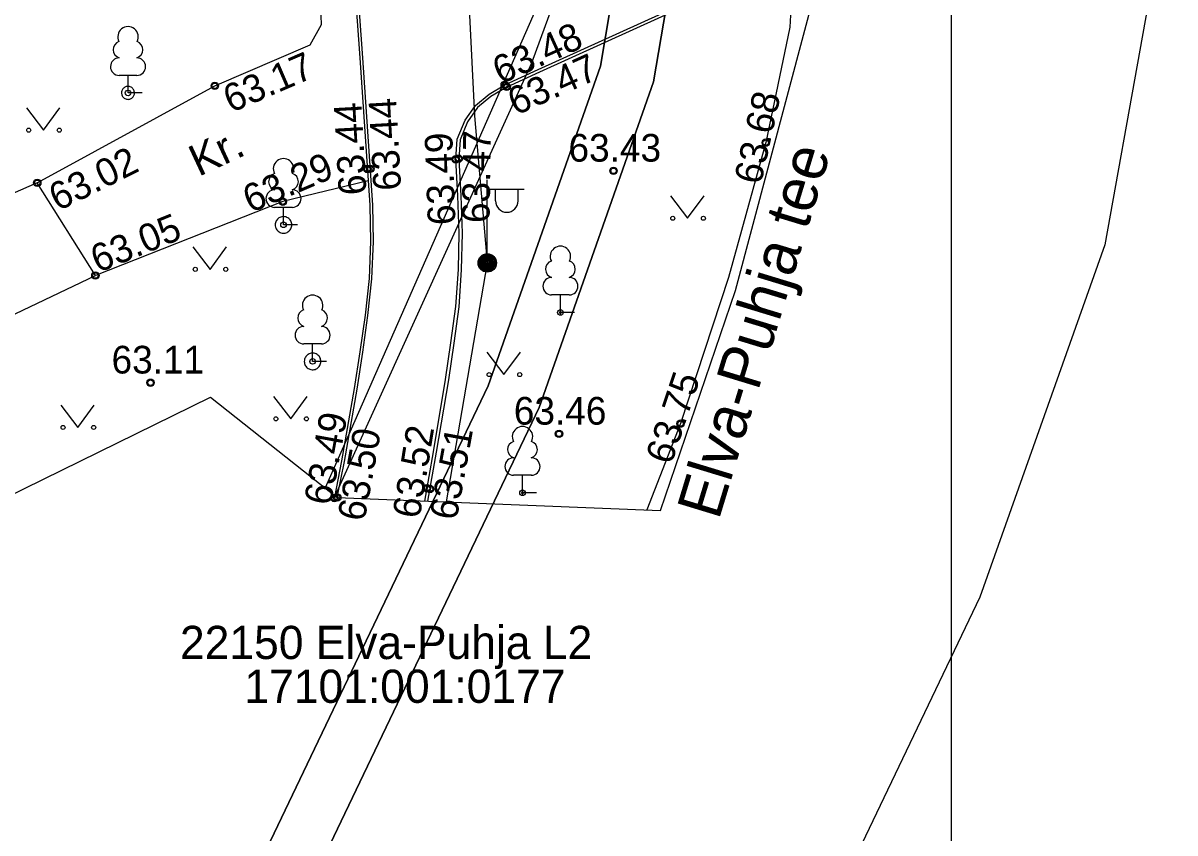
# Model space of a CAD drawing. Extents: x 635316 to 635588, y 6468321 to 6468780.
# Drawn here: x 635469.87 to 635501.09, y 6468675 to 6468696.94 of the extents above; entities that cross this region are included whole.
import ezdxf

# ---------------------------------------------------------------- set-up
doc = ezdxf.new("R2010")
doc.units = 0
for name, color, linetype in [('HALJASTUS', 7, 'Continuous'), ('KORGUS-EH2000', 7, 'Continuous'), ('KTRASS', 7, 'Continuous'), ('MOOTMPUNKT', 7, 'Continuous'), ('MOOTPIIR', 7, 'Continuous'), ('MPKAABEL', 7, 'Continuous'), ('PIIR', 7, 'Continuous'), ('POST', 7, 'Continuous'), ('PUU', 7, 'Continuous'), ('TEE', 7, 'Continuous'), ('VORMISTUS', 7, 'Continuous'), ('VTRASS', 7, 'Continuous')]:
    doc.layers.add(name, color=color, linetype=linetype)

msp = doc.modelspace()

# ---------------------------------------------------------------- linework, layer by layer
at = {"layer": 'HALJASTUS'}
for p, q in [((635469.963, 6468694.642), (635470.427, 6468694.036)), ((635470.427, 6468694.036), (635470.872, 6468694.642)), ((635487.418, 6468692.257), (635487.881, 6468691.65)), ((635487.881, 6468691.65), (635488.327, 6468692.257)), ((635474.475, 6468690.873), (635474.939, 6468690.266)), ((635474.939, 6468690.266), (635475.384, 6468690.873)), ((635482.441, 6468688.022), (635482.904, 6468687.415)), ((635482.904, 6468687.415), (635483.35, 6468688.022)), ((635470.894, 6468686.591), (635471.357, 6468685.984)), ((635471.357, 6468685.984), (635471.803, 6468686.591)), ((635476.661, 6468686.824), (635477.125, 6468686.217)), ((635477.125, 6468686.217), (635477.57, 6468686.824))]:
    msp.add_line(p, q, dxfattribs=at)
for centre in [(635470.026, 6468694.036), (635470.854, 6468694.036), (635487.48, 6468691.65), (635488.309, 6468691.65), (635474.538, 6468690.266), (635475.366, 6468690.266), (635482.503, 6468687.415), (635483.332, 6468687.415), (635476.724, 6468686.217), (635477.552, 6468686.217), (635470.956, 6468685.984), (635471.785, 6468685.984)]:
    msp.add_circle(centre, 0.055, dxfattribs=at)
at = {"layer": 'KORGUS-EH2000'}
for centre in [(635475.067, 6468695.238), (635482.925, 6468695.265), (635482.979, 6468695.212), (635490, 6468693.699), (635481.598, 6468693.247), (635481.678, 6468693.264), (635479.204, 6468692.985), (635479.283, 6468692.989), (635485.875, 6468692.934), (635470.257, 6468692.611), (635476.911, 6468692.1), (635471.832, 6468690.1), (635473.327, 6468687.195), (635487.691, 6468686.087), (635484.397, 6468685.81), (635480.817, 6468684.336), (635480.898, 6468684.318), (635478.308, 6468684.072), (635478.388, 6468684.084)]:
    msp.add_circle(centre, 0.1, dxfattribs=at)
at = {"layer": 'KTRASS'}
msp.add_lwpolyline([(635487.052, 6468710.552), (635487.86, 6468708.31), (635485.3, 6468700.81), (635478.76, 6468685.935), (635478.056, 6468684.346)], dxfattribs=at)
at = {"layer": 'MOOTMPUNKT'}
for centre in [(635475.067, 6468695.238), (635482.925, 6468695.265), (635482.979, 6468695.212), (635472.716, 6468695.046), (635490, 6468693.699), (635481.598, 6468693.247), (635481.678, 6468693.264), (635479.204, 6468692.985), (635479.283, 6468692.989), (635485.875, 6468692.934), (635470.257, 6468692.611), (635476.911, 6468692.1), (635476.93, 6468691.471), (635482.452, 6468690.44), (635471.832, 6468690.1), (635484.435, 6468689.098), (635477.719, 6468687.772), (635473.327, 6468687.195), (635487.691, 6468686.087), (635484.397, 6468685.81), (635480.817, 6468684.336), (635480.898, 6468684.318), (635478.308, 6468684.072), (635478.388, 6468684.084), (635483.407, 6468684.213)]:
    msp.add_circle(centre, 0.075, dxfattribs=at)
at = {"layer": 'MOOTPIIR'}
msp.add_lwpolyline([(635419.08, 6468656.761), (635436.458, 6468666.421), (635452.262, 6468675.675), (635474.949, 6468686.805), (635478.388, 6468684.084), (635487.151, 6468683.737), (635489.18, 6468689.69), (635491.499, 6468698.414), (635490.607, 6468709.239), (635484.607, 6468706.716), (635480.984, 6468702.415), (635474.057, 6468701.808), (635446.433, 6468686.272), (635438.544, 6468684.365), (635426.319, 6468682.734), (635425.375, 6468681.693), (635424.177, 6468679.448), (635408.49, 6468671.244), (635413.037, 6468662.874), (635418.126, 6468656.108), (635419.08, 6468656.761)], dxfattribs=at)
at = {"layer": 'MPKAABEL'}
msp.add_lwpolyline([(635481.533, 6468703.067), (635481.878, 6468698.977), (635482.103, 6468694.422), (635482.452, 6468690.44), (635481.341, 6468683.967)], dxfattribs=at)
at = {"layer": 'PIIR'}
msp.add_lwpolyline([(635316.16, 6468676.61), (635332.08, 6468687.29), (635341.9, 6468693.76), (635365.63, 6468708.18), (635363.26, 6468711.92), (635412.94, 6468742.07), (635432.62, 6468709.63), (635474.41, 6468733.84), (635483.28, 6468716.95), (635485.77, 6468709.02), (635486.61, 6468702.26), (635485.52, 6468695.77), (635482.48, 6468687.11), (635475.97, 6468673.52), (635470.21, 6468659.63), (635467.93, 6468652.45), (635443.02, 6468636.29), (635371.53, 6468589.97), (635348.32, 6468627.48)], close=True, dxfattribs=at)
for points in [[(635496.77, 6468722.27), (635500.19, 6468710.59), (635501.09, 6468701.49), (635499.19, 6468690.93), (635495.8, 6468681.39), (635489.21, 6468667.61), (635483.49, 6468653.82), (635481.64, 6468647.75), (635479.42, 6468641.61)], [(635464.76, 6468633.19), (635467.04, 6468645.57), (635469.33, 6468651.92), (635471.6, 6468659.07), (635477.38, 6468673), (635483.86, 6468686.52), (635486.96, 6468695.35), (635488.11, 6468702.14), (635487.26, 6468709.21), (635484.66, 6468717.53)], [(635484.66, 6468717.53), (635487.26, 6468709.21), (635488.11, 6468702.14), (635486.96, 6468695.35), (635483.86, 6468686.52), (635477.38, 6468673), (635471.6, 6468659.07), (635469.33, 6468651.92), (635467.04, 6468645.57), (635464.76, 6468633.19)], [(635463.27, 6468633.37), (635465.6, 6468645.99), (635467.93, 6468652.45), (635470.21, 6468659.63), (635475.97, 6468673.52), (635482.48, 6468687.11), (635485.52, 6468695.77), (635486.61, 6468702.26), (635485.77, 6468709.02), (635483.28, 6468716.95)]]:
    msp.add_lwpolyline(points, dxfattribs=at)
at = {"layer": 'POST'}
for p, q in [((635482.452, 6468690.69), (635482.452, 6468692.69)), ((635482.452, 6468692.44), (635483.452, 6468692.44)), ((635482.679, 6468692.119), (635482.679, 6468692.44)), ((635483.291, 6468692.119), (635483.291, 6468692.44)), ((635482.452, 6468690.44), (635482.452, 6468690.44))]:
    msp.add_line(p, q, dxfattribs=at)
for radius in [0.25, 0.225, 0.2, 0.175, 0.15, 0.125, 0.1, 0.075, 0.05, 0.025]:
    msp.add_circle((635482.452, 6468690.44), radius, dxfattribs=at)
msp.add_arc((635482.985, 6468692.119), 0.306, 180, 0, dxfattribs=at)
at = {"layer": 'PUU'}
for p, q in [((635472.956, 6468695.521), (635472.476, 6468695.521)), ((635472.716, 6468695.046), (635472.716, 6468695.521)), ((635473.096, 6468695.046), (635472.716, 6468695.046)), ((635477.17, 6468691.946), (635476.69, 6468691.946)), ((635476.93, 6468691.471), (635476.93, 6468691.946)), ((635477.31, 6468691.471), (635476.93, 6468691.471)), ((635484.675, 6468689.573), (635484.195, 6468689.573)), ((635484.435, 6468689.098), (635484.435, 6468689.573)), ((635484.815, 6468689.098), (635484.435, 6468689.098)), ((635477.959, 6468688.247), (635477.479, 6468688.247)), ((635477.719, 6468687.772), (635477.719, 6468688.247)), ((635478.099, 6468687.772), (635477.719, 6468687.772)), ((635483.647, 6468684.688), (635483.167, 6468684.688)), ((635483.407, 6468684.213), (635483.407, 6468684.688)), ((635483.787, 6468684.213), (635483.407, 6468684.213))]:
    msp.add_line(p, q, dxfattribs=at)
for points in [[(635472.821, 6468694.906), (635472.838, 6468694.92), (635472.852, 6468694.936), (635472.865, 6468694.954), (635472.875, 6468694.974), (635472.883, 6468694.994), (635472.888, 6468695.016), (635472.891, 6468695.037), (635472.89, 6468695.059), (635472.887, 6468695.081), (635472.882, 6468695.102), (635472.873, 6468695.123), (635472.862, 6468695.142), (635472.849, 6468695.159), (635472.834, 6468695.175), (635472.817, 6468695.189), (635472.798, 6468695.201), (635472.778, 6468695.21), (635472.757, 6468695.216), (635472.736, 6468695.22), (635472.714, 6468695.221), (635472.692, 6468695.219), (635472.67, 6468695.215), (635472.649, 6468695.208), (635472.63, 6468695.198), (635472.611, 6468695.186), (635472.594, 6468695.172), (635472.58, 6468695.156), (635472.567, 6468695.138), (635472.557, 6468695.118), (635472.549, 6468695.098), (635472.544, 6468695.076), (635472.541, 6468695.055), (635472.542, 6468695.033), (635472.545, 6468695.011), (635472.55, 6468694.99), (635472.559, 6468694.969), (635472.57, 6468694.95), (635472.583, 6468694.933), (635472.598, 6468694.917), (635472.615, 6468694.903), (635472.634, 6468694.891), (635472.654, 6468694.882), (635472.675, 6468694.876), (635472.696, 6468694.872), (635472.718, 6468694.871), (635472.74, 6468694.873), (635472.762, 6468694.877), (635472.783, 6468694.884), (635472.802, 6468694.894)], [(635477.113, 6468691.34), (635477.128, 6468691.364), (635477.14, 6468691.39), (635477.148, 6468691.417), (635477.153, 6468691.445), (635477.155, 6468691.473), (635477.153, 6468691.501), (635477.147, 6468691.529), (635477.139, 6468691.555), (635477.126, 6468691.581), (635477.111, 6468691.605), (635477.093, 6468691.626), (635477.072, 6468691.645), (635477.049, 6468691.662), (635477.024, 6468691.675), (635476.998, 6468691.686), (635476.97, 6468691.692), (635476.942, 6468691.696), (635476.914, 6468691.695), (635476.886, 6468691.692), (635476.859, 6468691.684), (635476.833, 6468691.674), (635476.808, 6468691.66), (635476.785, 6468691.643), (635476.765, 6468691.624), (635476.747, 6468691.602), (635476.732, 6468691.578), (635476.72, 6468691.552), (635476.712, 6468691.525), (635476.707, 6468691.497), (635476.705, 6468691.469), (635476.707, 6468691.441), (635476.713, 6468691.413), (635476.721, 6468691.387), (635476.734, 6468691.361), (635476.749, 6468691.337), (635476.767, 6468691.316), (635476.788, 6468691.297), (635476.811, 6468691.28), (635476.836, 6468691.267), (635476.862, 6468691.256), (635476.89, 6468691.25), (635476.918, 6468691.246), (635476.946, 6468691.247), (635476.974, 6468691.25), (635477.001, 6468691.258), (635477.027, 6468691.268), (635477.052, 6468691.282), (635477.075, 6468691.299), (635477.095, 6468691.318)], [(635484.45, 6468689.078), (635484.453, 6468689.08), (635484.455, 6468689.083), (635484.457, 6468689.085), (635484.458, 6468689.088), (635484.459, 6468689.091), (635484.46, 6468689.094), (635484.46, 6468689.097), (635484.46, 6468689.1), (635484.459, 6468689.104), (635484.458, 6468689.107), (635484.457, 6468689.109), (635484.456, 6468689.112), (635484.454, 6468689.115), (635484.451, 6468689.117), (635484.449, 6468689.119), (635484.446, 6468689.12), (635484.443, 6468689.122), (635484.44, 6468689.122), (635484.437, 6468689.123), (635484.434, 6468689.123), (635484.431, 6468689.123), (635484.428, 6468689.122), (635484.425, 6468689.121), (635484.422, 6468689.119), (635484.42, 6468689.118), (635484.417, 6468689.116), (635484.415, 6468689.113), (635484.413, 6468689.111), (635484.412, 6468689.108), (635484.411, 6468689.105), (635484.41, 6468689.102), (635484.41, 6468689.099), (635484.41, 6468689.096), (635484.411, 6468689.092), (635484.412, 6468689.089), (635484.413, 6468689.087), (635484.414, 6468689.084), (635484.416, 6468689.081), (635484.419, 6468689.079), (635484.421, 6468689.077), (635484.424, 6468689.076), (635484.427, 6468689.074), (635484.43, 6468689.074), (635484.433, 6468689.073), (635484.436, 6468689.073), (635484.439, 6468689.073), (635484.442, 6468689.074), (635484.445, 6468689.075), (635484.448, 6468689.077)], [(635477.9, 6468687.638), (635477.915, 6468687.662), (635477.928, 6468687.687), (635477.936, 6468687.714), (635477.942, 6468687.742), (635477.944, 6468687.77), (635477.942, 6468687.798), (635477.937, 6468687.826), (635477.929, 6468687.853), (635477.917, 6468687.879), (635477.902, 6468687.903), (635477.884, 6468687.925), (635477.864, 6468687.944), (635477.841, 6468687.961), (635477.816, 6468687.975), (635477.79, 6468687.985), (635477.763, 6468687.993), (635477.735, 6468687.996), (635477.707, 6468687.997), (635477.679, 6468687.993), (635477.651, 6468687.987), (635477.625, 6468687.976), (635477.6, 6468687.963), (635477.577, 6468687.947), (635477.556, 6468687.927), (635477.538, 6468687.906), (635477.523, 6468687.882), (635477.51, 6468687.857), (635477.502, 6468687.83), (635477.496, 6468687.802), (635477.494, 6468687.774), (635477.496, 6468687.746), (635477.501, 6468687.718), (635477.509, 6468687.691), (635477.521, 6468687.665), (635477.536, 6468687.641), (635477.554, 6468687.619), (635477.574, 6468687.6), (635477.597, 6468687.583), (635477.622, 6468687.569), (635477.648, 6468687.559), (635477.675, 6468687.551), (635477.703, 6468687.548), (635477.731, 6468687.547), (635477.759, 6468687.551), (635477.787, 6468687.557), (635477.813, 6468687.568), (635477.838, 6468687.581), (635477.861, 6468687.597), (635477.882, 6468687.617)], [(635483.384, 6468684.203), (635483.386, 6468684.2), (635483.387, 6468684.197), (635483.39, 6468684.195), (635483.392, 6468684.193), (635483.395, 6468684.191), (635483.397, 6468684.19), (635483.4, 6468684.189), (635483.403, 6468684.188), (635483.406, 6468684.188), (635483.41, 6468684.188), (635483.413, 6468684.189), (635483.416, 6468684.19), (635483.419, 6468684.191), (635483.421, 6468684.192), (635483.424, 6468684.194), (635483.426, 6468684.197), (635483.428, 6468684.199), (635483.429, 6468684.202), (635483.431, 6468684.205), (635483.431, 6468684.208), (635483.432, 6468684.211), (635483.432, 6468684.214), (635483.432, 6468684.217), (635483.431, 6468684.22), (635483.43, 6468684.223), (635483.428, 6468684.226), (635483.427, 6468684.229), (635483.424, 6468684.231), (635483.422, 6468684.233), (635483.419, 6468684.235), (635483.417, 6468684.236), (635483.414, 6468684.237), (635483.411, 6468684.238), (635483.408, 6468684.238), (635483.404, 6468684.238), (635483.401, 6468684.237), (635483.398, 6468684.236), (635483.395, 6468684.235), (635483.393, 6468684.234), (635483.39, 6468684.232), (635483.388, 6468684.229), (635483.386, 6468684.227), (635483.385, 6468684.224), (635483.383, 6468684.221), (635483.383, 6468684.218), (635483.382, 6468684.215), (635483.382, 6468684.212), (635483.382, 6468684.209), (635483.383, 6468684.206)]]:
    msp.add_lwpolyline(points, close=True, dxfattribs=at)
for centre, radius, start, end in [((635472.716, 6468696.566), 0.277, 332.5799, 207.4201), ((635472.546, 6468696.219), 0.233, 109.0217, 253.1415), ((635472.886, 6468696.219), 0.233, 286.8508, 70.9859), ((635472.479, 6468695.758), 0.238, 90.0016, 269.3953), ((635472.953, 6468695.758), 0.238, 270.6047, 89.9984), ((635476.93, 6468692.991), 0.277, 332.5799, 207.4201), ((635476.76, 6468692.644), 0.233, 109.0217, 253.1415), ((635477.1, 6468692.644), 0.233, 286.8508, 70.9859), ((635476.693, 6468692.183), 0.238, 90.0016, 269.3953), ((635477.167, 6468692.183), 0.238, 270.6047, 89.9984), ((635484.435, 6468690.618), 0.277, 332.5799, 207.4201), ((635484.265, 6468690.271), 0.233, 109.0217, 253.1415), ((635484.605, 6468690.271), 0.233, 286.8508, 70.9859), ((635484.198, 6468689.81), 0.238, 90.0016, 269.3953), ((635484.672, 6468689.81), 0.238, 270.6047, 89.9984), ((635477.719, 6468689.292), 0.277, 332.5799, 207.4201), ((635477.549, 6468688.945), 0.233, 109.0217, 253.1415), ((635477.889, 6468688.945), 0.233, 286.8508, 70.9859), ((635477.482, 6468688.484), 0.238, 90.0016, 269.3953), ((635477.956, 6468688.484), 0.238, 270.6047, 89.9984), ((635483.407, 6468685.733), 0.277, 332.5799, 207.4201), ((635483.237, 6468685.386), 0.233, 109.0217, 253.1415), ((635483.577, 6468685.386), 0.233, 286.8508, 70.9859), ((635483.17, 6468684.925), 0.238, 90.0016, 269.3953), ((635483.644, 6468684.925), 0.238, 270.6047, 89.9984)]:
    msp.add_arc(centre, radius, start, end, dxfattribs=at)
at = {"layer": 'TEE'}
for points in [[(635490.193, 6468708.974), (635490.555, 6468707.131), (635490.808, 6468705.522), (635491.017, 6468703.858), (635491.026, 6468702.644), (635490.839, 6468701.824), (635490.345, 6468701.307), (635490.35, 6468701.222), (635490.318, 6468701.207), (635490.577, 6468698.749), (635490.568, 6468698.745), (635490.58, 6468698.662), (635490.588, 6468698.607), (635490.705, 6468697.813), (635490.649, 6468696.831), (635490, 6468693.699), (635488.989, 6468690.045), (635487.691, 6468686.087), (635486.777, 6468683.752)], [(635478.585, 6468702.207), (635478.657, 6468700.99), (635478.854, 6468697.995), (635478.999, 6468695.994), (635479.27, 6468692.005), (635479.292, 6468691.018), (635479.248, 6468690.015), (635479.141, 6468689.022), (635479.001, 6468688.034), (635478.847, 6468687.038), (635478.502, 6468685.08), (635478.31, 6468684.099)], [(635478.388, 6468684.084), (635478.581, 6468685.065), (635478.926, 6468687.025), (635479.08, 6468688.022), (635479.22, 6468689.012), (635479.328, 6468690.009), (635479.372, 6468691.017), (635479.35, 6468692.009), (635479.079, 6468696), (635478.934, 6468698.001), (635478.737, 6468700.995), (635478.664, 6468702.212)], [(635479.225, 6468692.663), (635476.911, 6468692.1), (635471.832, 6468690.1), (635470.257, 6468692.611), (635475.067, 6468695.238), (635477.654, 6468696.347), (635477.963, 6468696.897), (635477.932, 6468697.614), (635474.272, 6468699.115), (635474.057, 6468701.808), (635478.354, 6468701.704), (635478.615, 6468701.694)], [(635480.756, 6468683.99), (635480.991, 6468685.325), (635481.321, 6468687.282), (635481.466, 6468688.276), (635481.598, 6468689.262), (635481.669, 6468690.26), (635481.689, 6468691.25), (635481.657, 6468692.254), (635481.598, 6468693.247), (635481.635, 6468693.791), (635481.85, 6468694.305), (635482.133, 6468694.703), (635482.505, 6468695.015), (635482.925, 6468695.265), (635483.836, 6468695.681), (635490.568, 6468698.745)], [(635490.58, 6468698.662), (635483.869, 6468695.608), (635482.962, 6468695.194), (635482.551, 6468694.95), (635482.192, 6468694.648), (635481.92, 6468694.266), (635481.714, 6468693.772), (635481.678, 6468693.247), (635481.737, 6468692.258), (635481.769, 6468691.25), (635481.749, 6468690.256), (635481.678, 6468689.254), (635481.545, 6468688.265), (635481.4, 6468687.27), (635481.07, 6468685.311), (635480.837, 6468683.987)], [(635452.262, 6468675.675), (635450.325, 6468679.032), (635450.434, 6468679.607), (635450.595, 6468679.981), (635457.625, 6468683.324), (635471.832, 6468690.1), (635470.257, 6468692.611), (635456.069, 6468686.383), (635449.581, 6468683.131), (635448.837, 6468683.015), (635448.251, 6468683.39), (635446.433, 6468686.272)]]:
    msp.add_lwpolyline(points, dxfattribs=at)
at = {"layer": 'VORMISTUS'}
msp.add_lwpolyline([(635495.022, 6468612.94), (635402.522, 6468612.94), (635402.522, 6468755.44), (635495.022, 6468755.44), (635495.022, 6468612.94)], dxfattribs=at)
at = {"layer": 'VTRASS'}
msp.add_lwpolyline([(635478.327, 6468684.133), (635483.66, 6468695.86), (635485.03, 6468699.62), (635488.19, 6468708.31), (635487.361, 6468710.63)], dxfattribs=at)

# ---------------------------------------------------------------- texts
at = {"layer": 'KORGUS-EH2000'}
for s, rotation, p in [('63.48', 24.2707, (635482.815, 6468695.27)), ('63.17', 23.3295, (635475.506, 6468694.497)), ('63.47', 24.2052, (635483.225, 6468694.423)), ('63.68', 77.6027, (635489.868, 6468692.538)), ('63.44', 93.1931, (635479.18, 6468692.296)), ('63.44', 93.1931, (635480.121, 6468692.419)), ('63.49', 92.0852, (635481.593, 6468691.478)), ('63.47', 89.0326, (635482.51, 6468691.516)), ('63.02', 26.4176, (635470.816, 6468691.83)), ('63.29', 23.1054, (635476.035, 6468691.785)), ('63.05', 22.196, (635471.899, 6468690.163)), ('63.75', 71.5463, (635487.437, 6468684.946)), ('63.49', 79.7052, (635478.218, 6468683.848)), ('63.50', 79.5846, (635479.123, 6468683.414)), ('63.52', 80.8827, (635480.619, 6468683.492)), ('63.51', 79.6484, (635481.618, 6468683.445))]:
    msp.add_text(s, height=0.75, rotation=rotation, dxfattribs=at).set_placement(p)
for s, p in [('63.43', (635484.654, 6468693.184)), ('63.11', (635472.27, 6468687.445)), ('63.46', (635483.172, 6468686.06))]:
    msp.add_text(s, height=0.75, dxfattribs=at).set_placement(p)
at = {"layer": 'PIIR'}
for s, p in [('22150 Elva-Puhja L2', (635474.124, 6468679.71)), ('17101:001:0177', (635475.871, 6468678.523))]:
    msp.add_text(s, height=0.9, dxfattribs=at).set_placement(p)
at = {"layer": 'TEE'}
for s, height, rotation, p in [('Kr.', 0.85, 24.9855, (635474.63, 6468692.769)), ('Elva-Puhja tee', 1.2, 73.0666, (635488.724, 6468683.45))]:
    msp.add_text(s, height=height, rotation=rotation, dxfattribs=at).set_placement(p)

doc.saveas('drawing.dxf')
